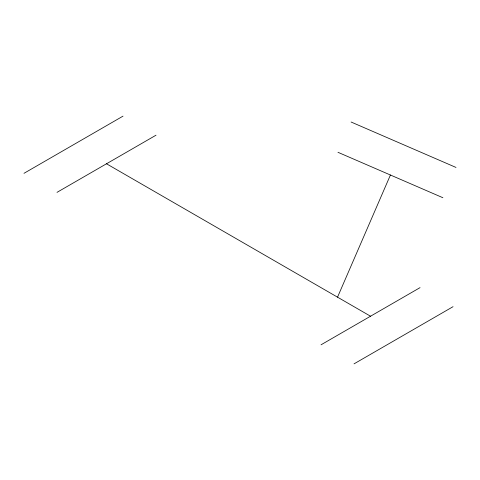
<?xml version="1.0" encoding="UTF-8"?>
<svg xmlns="http://www.w3.org/2000/svg" width="480" height="480" viewBox="0 0 480 480"><rect width="100%" height="100%" fill="white"/><g stroke="black" fill="none" stroke-linecap="round" stroke-linejoin="round"><path stroke-width="0.72" d="M337.536 297.162L390.426 175.014M24 173.31L123.012 116.142M57 192.36L156.012 135.198M321.036 344.802L420.042 287.634M354.036 363.858L453.048 306.69M351.084 122.01L456 167.442M337.974 152.298L442.884 197.724M106.506 163.782L370.536 316.218"/></g></svg>
